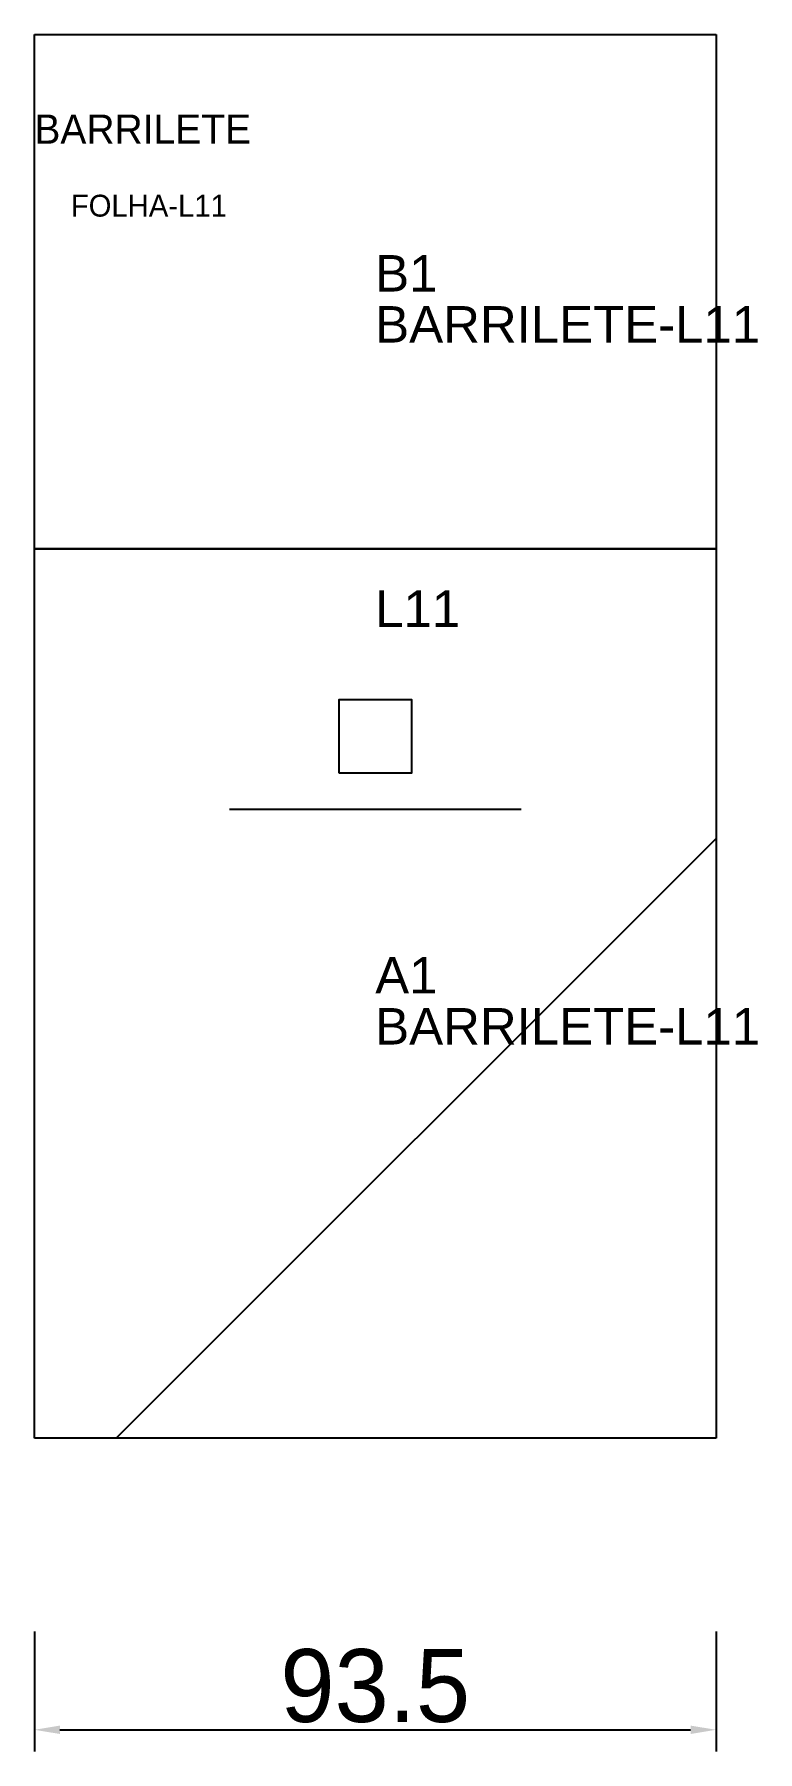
# Model space of a CAD drawing. Header units: metres. Extents: x 222 to 321, y -34 to 202.
import ezdxf

# ---------------------------------------------------------------- set-up
doc = ezdxf.new("R2010")
doc.units = ezdxf.units.M
for name, color, linetype in [('3', 3, 'CONTINUOUS'), ('AUX00', 7, 'CONTINUOUS'), ('COTA', 241, 'CONTINUOUS'), ('FOLHA', 255, 'CONTINUOUS'), ('Hachura', 251, 'CONTINUOUS'), ('NOMENCLATURA', 7, 'CONTINUOUS'), ('Nível', 160, 'CONTINUOUS'), ('Painéis', 200, 'CONTINUOUS'), ('Pilares', 5, 'CONTINUOUS'), ('SARR_2.2x7', 40, 'CONTINUOUS')]:
    doc.layers.add(name, color=color, linetype=linetype)
doc.styles.add('ARIAL', font='Arial.ttf')
doc.styles.add('STR_STANDARD', font='arial.ttf')
doc.dimstyles.new('EZ DXF', dxfattribs={"dimtxt": 10, "dimasz": 3.5, "dimexe": 3, "dimexo": 1.5, "dimgap": 1, "dimtad": 1, "dimdec": 1, "dimdsep": 46, "dimcen": 2.5, "dimazin": 3, "dimtfac": 1, "dimtmove": 0, "dimatfit": 3})

msp = doc.modelspace()

# ---------------------------------------------------------------- hatches: boundary and pattern name
at = {"layer": 'Hachura'}
h = msp.add_hatch(dxfattribs=at)
h.set_pattern_fill('ANSI31', scale=50)
h.paths.add_polyline_path([(222.2, 201.5), (315.7, 201.5), (315.7, 8.93), (222.2, 8.93)])
h = msp.add_hatch(dxfattribs=at)
h.set_pattern_fill('ANSI31', scale=50)
h.paths.add_polyline_path([(222.2, 201.5), (315.7, 201.5), (315.7, 8.93), (222.2, 8.93)])

# ---------------------------------------------------------------- linework, layer by layer
at = {"layer": '3'}
msp.add_lwpolyline([(222.2, 130.93), (315.7, 130.93)], close=True, dxfattribs=at)
msp.add_lwpolyline([(222.2, 130.93), (315.7, 130.93)], close=True, dxfattribs=at)
at = {"layer": 'Painéis', "color": 200}
for p, q in [((222.2, 201.5), (315.7, 201.5)), ((222.2, 8.93), (222.2, 201.5)), ((222.2, 201.5), (315.7, 201.5)), ((222.2, 8.93), (222.2, 201.5)), ((315.7, 201.5), (315.7, 8.93)), ((315.7, 201.5), (315.7, 8.93)), ((315.7, 8.93), (222.2, 8.93)), ((315.7, 8.93), (222.2, 8.93))]:
    msp.add_line(p, q, dxfattribs=at)
at = {"layer": 'Pilares'}
msp.add_lwpolyline([(263.95, 100.22), (273.95, 100.22), (273.95, 110.22), (263.95, 110.22)], close=True, dxfattribs=at)
msp.add_lwpolyline([(263.95, 100.22), (273.95, 100.22), (273.95, 110.22), (263.95, 110.22)], close=True, dxfattribs=at)
at = {"layer": 'SARR_2.2x7'}
msp.add_line((248.95, 95.22), (288.95, 95.22), dxfattribs=at)
msp.add_line((248.95, 95.22), (288.95, 95.22), dxfattribs=at)

# ---------------------------------------------------------------- texts
at = {"layer": '3', "style": 'STR_STANDARD'}
for s, p in [('B1', (268.95, 166.22)), ('B1', (268.95, 166.22)), ('A1', (268.95, 69.93)), ('A1', (268.95, 69.93))]:
    msp.add_text(s, height=5, dxfattribs=at).set_placement(p)
at = {"layer": 'AUX00', "style": 'STR_STANDARD'}
for p in [(268.95, 159.22), (268.95, 159.22), (268.95, 62.93), (268.95, 62.93)]:
    msp.add_text('BARRILETE-L11', height=5, dxfattribs=at).set_placement(p)
at = {"layer": 'FOLHA'}
msp.add_text('FOLHA-L11', height=3, dxfattribs=at).set_placement((227.2, 176.5))
msp.add_text('FOLHA-L11', height=3, dxfattribs=at).set_placement((227.2, 176.5))
at = {"layer": 'NOMENCLATURA', "insert": (268.95, 125.22), "char_height": 5, "attachment_point": 1, "style": 'ARIAL'}
msp.add_mtext('L11', dxfattribs=at)
msp.add_mtext('L11', dxfattribs=at)
at = {"layer": 'Nível'}
msp.add_text('BARRILETE', height=4, dxfattribs=at).set_placement((222.2, 186.5))
msp.add_text('BARRILETE', height=4, dxfattribs=at).set_placement((222.2, 186.5))

# ---------------------------------------------------------------- dimensions: what is measured, and where the dimension line sits
at = {"layer": 'COTA'}
msp.add_linear_dim(base=(222.2, -31.07), p1=(222.2, -16.07), p2=(315.7, -16.07), dimstyle='EZ DXF', dxfattribs=at).render()
msp.add_linear_dim(base=(222.2, -31.07), p1=(222.2, -16.07), p2=(315.7, -16.07), dimstyle='EZ DXF', dxfattribs=at).render()

doc.saveas('drawing.dxf')
